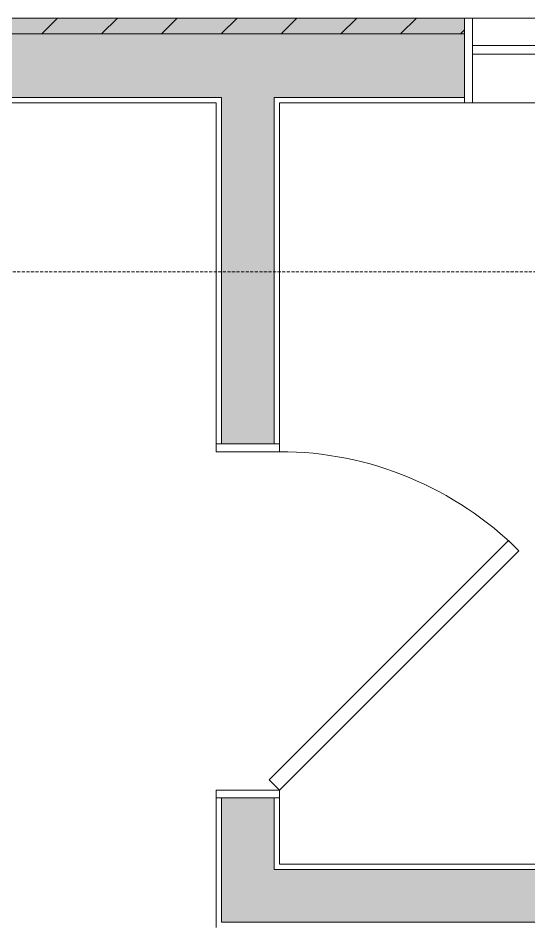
# Model space of a CAD drawing. Header units: inches. Extents: x 99 to 15695, y -7208 to 2559.
# Drawn here: x 8542.9 to 8591.2, y -4484.7 to -4399 of the extents above; entities that cross this region are included whole.
import ezdxf

# ---------------------------------------------------------------- set-up
doc = ezdxf.new("R2010")
doc.units = ezdxf.units.IN
doc.header["$LTSCALE"] = 96
doc.header["$MEASUREMENT"] = 0
doc.linetypes.add('Dash', pattern=[0.22499999999999998, 0.15, -0.075])
for name, color, linetype, lineweight in [('Doors', 5, 'Continuous', 5), ('Walls_  Normal', 6, 'Continuous', 13), ('Windows', 5, 'Continuous', 5)]:
    doc.layers.add(name, color=color, linetype=linetype, lineweight=lineweight)
doc.layers.add('Hatch', color=7, linetype='Continuous', lineweight=0, true_color=0x919191)

msp = doc.modelspace()

# ---------------------------------------------------------------- linework, layer by layer
at = {"layer": 'Doors', "linetype": 'Dash', "ltscale": 0.02, "transparency": 33554687}
msp.add_line((7915.116091057205, -4422.999997086246), (9355.116091057203, -4422.999997086246), dxfattribs=at)
at = {"layer": 'Doors', "transparency": 33554687}
for p, q in [((8561.616091057205, -4439.999997086245), (8561.616091057205, -4439.249997086245)), ((8567.616091057205, -4439.249997086245), (8561.616091057205, -4439.249997086245)), ((8567.616091057205, -4439.999997086245), (8567.616091057205, -4439.249997086245)), ((8567.616091057205, -4439.999997086245), (8561.616091057205, -4439.999997086245)), ((8566.643819233073, -4471.027725262114), (8589.271236231043, -4448.400308264145)), ((8590.243508055175, -4449.372580088277), (8589.271236231043, -4448.400308264145)), ((8567.616091057205, -4471.999997086245), (8590.243508055175, -4449.372580088277)), ((8566.643819233073, -4471.027725262114), (8567.616091057205, -4471.999997086245)), ((8561.616091057205, -4472.749997086245), (8561.616091057205, -4471.999997086245)), ((8567.616091057205, -4471.999997086245), (8561.616091057205, -4471.999997086245)), ((8567.616091057205, -4472.749997086245), (8567.616091057205, -4471.999997086245)), ((8567.616091057205, -4472.749997086245), (8561.616091057205, -4472.749997086245))]:
    msp.add_line(p, q, dxfattribs=at)
msp.add_arc((8567.616091057205, -4471.999997086245), 32, 45, 90, dxfattribs=at)
at = {"layer": 'Hatch', "color": 1, "transparency": 33554687}
for p, q in [((8545.125759049086, -4400.499997086245), (8546.625759049086, -4398.999997086245)), ((8550.782613298577, -4400.499997086245), (8552.282613298577, -4398.999997086245)), ((8556.43946754807, -4400.499997086245), (8557.93946754807, -4398.999997086245)), ((8562.096321797562, -4400.499997086245), (8563.596321797562, -4398.999997086245)), ((8567.753176047054, -4400.499997086245), (8569.253176047054, -4398.999997086245)), ((8573.410030296547, -4400.499997086245), (8574.910030296547, -4398.999997086245)), ((8579.066884546039, -4400.499997086245), (8580.566884546039, -4398.999997086245)), ((8584.723738795532, -4400.499997086245), (8585.116091057205, -4400.107644824572))]:
    msp.add_line(p, q, dxfattribs=at)
at = {"layer": 'Walls_  Normal', "transparency": 33554687}
for p, q in [((8517.116091057205, -4398.999997086245), (8585.116091057205, -4398.999997086245)), ((8585.116091057205, -4398.999997086245), (8585.116091057205, -4406.999997086245)), ((8517.116091057205, -4400.499997086245), (8585.116091057205, -4400.499997086245)), ((8585.116091057205, -4400.499997086245), (8585.116091057205, -4406.499997086245)), ((8517.116091057205, -4406.499997086245), (8562.116091057205, -4406.499997086245)), ((8562.116091057205, -4406.499997086245), (8562.116091057205, -4439.249997086245)), ((8567.116091057205, -4406.499997086245), (8567.116091057205, -4439.249997086245)), ((8567.116091057205, -4406.499997086245), (8585.116091057205, -4406.499997086245)), ((8517.116091057205, -4406.999997086245), (8561.616091057205, -4406.999997086245)), ((8561.616091057205, -4406.999997086245), (8561.616091057205, -4439.249997086245)), ((8567.616091057205, -4406.999997086245), (8567.616091057205, -4439.249997086245)), ((8567.616091057205, -4406.999997086245), (8585.116091057205, -4406.999997086245)), ((8567.616091057205, -4439.249997086245), (8561.616091057205, -4439.249997086245)), ((8567.116091057205, -4439.249997086245), (8562.116091057205, -4439.249997086245)), ((8567.616091057205, -4472.749997086245), (8561.616091057205, -4472.749997086245)), ((8561.616091057205, -4472.749997086245), (8561.616091057205, -4484.999997086246)), ((8567.116091057205, -4472.749997086245), (8562.116091057205, -4472.749997086245)), ((8562.116091057205, -4472.749997086245), (8562.116091057205, -4484.499997086246)), ((8567.116091057205, -4472.749997086245), (8567.116091057205, -4479.499997086246)), ((8567.616091057205, -4472.749997086245), (8567.616091057205, -4478.999997086246)), ((8567.116091057205, -4479.499997086246), (8631.116091057205, -4479.499997086246)), ((8567.616091057205, -4478.999997086246), (8630.616091057205, -4478.999997086246)), ((8562.116091057205, -4484.499997086246), (8567.116091057205, -4484.499997086246)), ((8567.116091057205, -4484.499997086246), (8631.116091057205, -4484.499997086246))]:
    msp.add_line(p, q, dxfattribs=at)
at = {"layer": 'Walls_  Normal', "color": 252, "true_color": 0x949494, "transparency": 33554687}
for points in [[(8517.116091057205, -4398.999997086245), (8585.116091057205, -4398.999997086245), (8517.116091057205, -4400.499997086245), (8585.116091057205, -4400.499997086245)], [(8517.116091057205, -4400.499997086245), (8585.116091057205, -4400.499997086245), (8517.116091057205, -4406.499997086245), (8585.116091057205, -4406.499997086245)], [(8567.116091057205, -4406.499997086245), (8567.116091057205, -4439.249997086245), (8562.116091057205, -4406.499997086245), (8562.116091057205, -4439.249997086245)], [(8567.116091057205, -4472.749997086245), (8567.116091057205, -4484.499997086246), (8562.116091057205, -4472.749997086245), (8562.116091057205, -4484.499997086246)], [(8567.116091057205, -4479.499997086246), (8631.116091057205, -4479.499997086246), (8567.116091057205, -4484.499997086246), (8631.116091057205, -4484.499997086246)]]:
    msp.add_solid(points, dxfattribs=at)
at = {"layer": 'Windows', "transparency": 33554687}
for p, q in [((8585.116091057205, -4398.999997086245), (8603.116091057205, -4398.999997086245)), ((8585.866091057205, -4398.999997086245), (8585.116091057205, -4398.999997086245)), ((8585.116091057205, -4398.999997086245), (8585.116091057205, -4406.999997086245)), ((8585.866091057205, -4398.999997086245), (8585.866091057205, -4406.999997086245)), ((8602.366091057205, -4401.599997086246), (8585.866091057205, -4401.599997086246)), ((8602.366091057205, -4402.399997086246), (8585.866091057205, -4402.399997086246)), ((8585.116091057205, -4406.999997086245), (8603.116091057205, -4406.999997086245)), ((8585.866091057205, -4406.999997086245), (8585.116091057205, -4406.999997086245))]:
    msp.add_line(p, q, dxfattribs=at)

doc.saveas('drawing.dxf')
